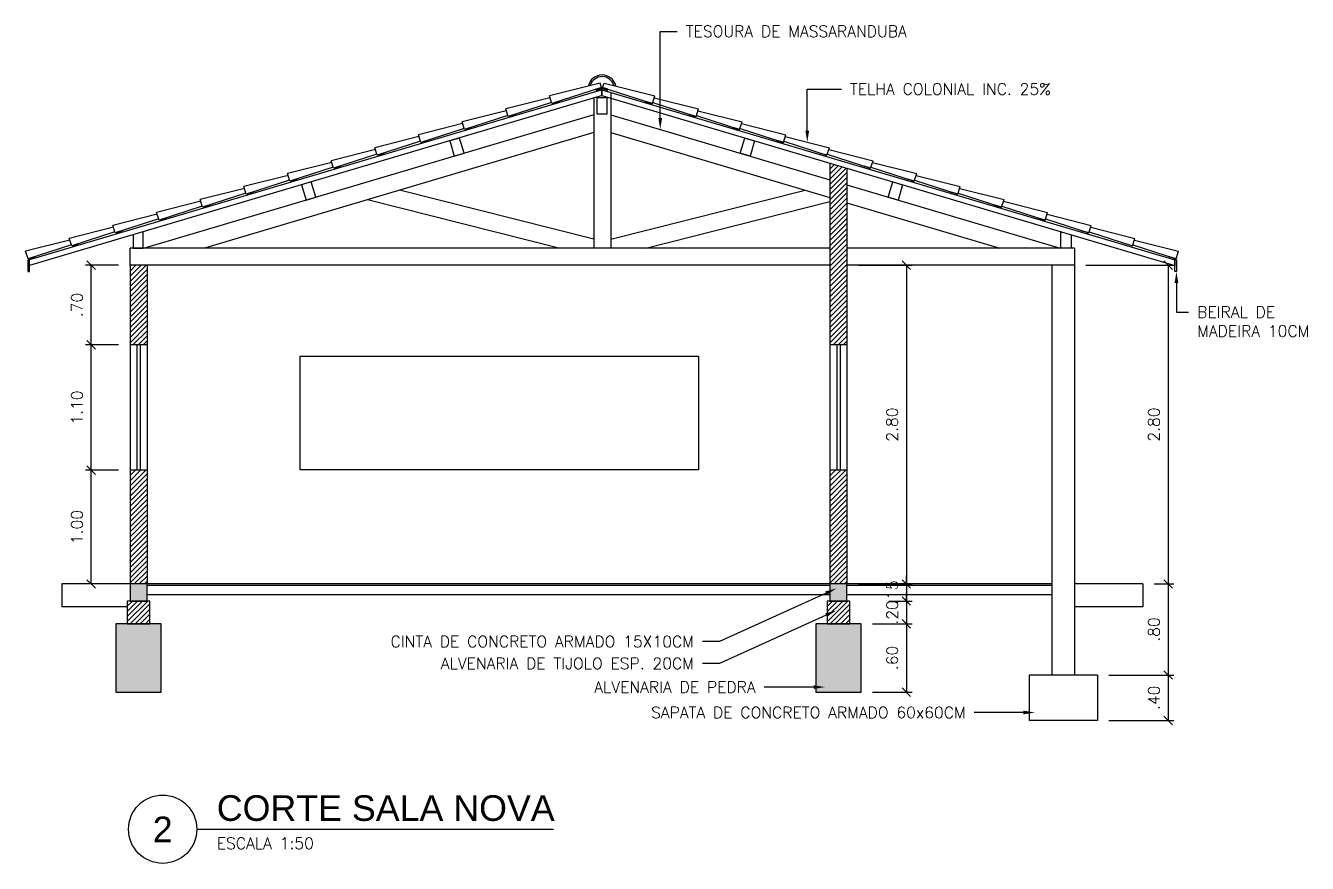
# Model space of a CAD drawing. Header units: millimetres. Extents: x -11 to 499, y 215 to 428.
# Drawn here: x 112.06 to 123.32, y 265.81 to 273.17 of the extents above; entities that cross this region are included whole.
import ezdxf
from ezdxf import colors
from ezdxf.entities.mleader import LeaderData, LeaderLine
from ezdxf.enums import TextEntityAlignment as Align
from ezdxf.math import Vec2, Vec3

# ---------------------------------------------------------------- set-up
doc = ezdxf.new("R2010")
doc.units = ezdxf.units.MM
for name, color, linetype in [('ARQ-ALVENARIA', 4, 'Continuous'), ('ARQ-COTAS', 30, 'Continuous'), ('ARQ-ESQ-01', 1, 'Continuous'), ('ARQ-ESQ-02', 2, 'Continuous'), ('ARQ-HACHURA', 253, 'Continuous'), ('ARQ-PENA-01', 1, 'Continuous'), ('ARQ-PENA-03', 3, 'Continuous'), ('ARQ-PENA-06', 6, 'Continuous'), ('ARQ-SÍMBOLOS', 2, 'Continuous'), ('ARQ-TEXTO2', 2, 'Continuous'), ('ARQ-TEXTO4', 4, 'Continuous')]:
    doc.layers.add(name, color=color, linetype=linetype)
doc.styles.add('arial', font='arial.ttf')
doc.styles.add('ROMANS', font='romans.shx')
doc.styles.add('Romans_Anot', font='romans.shx')
doc.dimstyles.new('Escala 1-50', dxfattribs={"dimscale": 0.5, "dimtxt": 0.2, "dimasz": 0.15, "dimexe": 0.1, "dimexo": 0.2, "dimgap": 0.15, "dimtad": 1, "dimzin": 4, "dimdsep": 46, "dimtxsty": 'Romans_Anot', "dimblk": 'OBLIQUE', "dimcen": 0.25, "dimclrd": 256, "dimclre": 256, "dimclrt": 2, "dimadec": 0, "dimazin": 0, "dimtfac": 1, "dimtix": 1, "dimtmove": 2, "dimatfit": 3, "dimfxl": 1, "dimlwd": -1, "dimlwe": -1, "dimarcsym": 0})

# ---------------------------------------------------------------- blocks, each defined once
blk = doc.blocks.new('_Oblique')
at = {"color": 0, "linetype": 'ByBlock', "lineweight": -2}
blk.add_line((-0.5, -0.5), (0.5, 0.5), dxfattribs=at)
blk = doc.blocks.new('*D209')
at = {"layer": 'ARQ-COTAS', "ltscale": 0.03, "transparency": 16777216}
for p, q in [((119.374, 271.064), (119.846, 271.064)), ((119.796, 271.064), (119.796, 268.264)), ((119.374, 268.264), (119.846, 268.264))]:
    blk.add_line(p, q, dxfattribs=at)
at = {"layer": 'Defpoints', "color": 0, "ltscale": 0.03, "transparency": 16777216}
for p in [(119.274, 271.064), (119.274, 268.264), (119.796, 268.264)]:
    blk.add_point(p, dxfattribs=at)
at = {"layer": 'ARQ-COTAS', "ltscale": 0.03, "transparency": 16777216, "xscale": 0.075, "yscale": 0.075, "zscale": 0.075}
for p, rotation in [((119.796, 271.064), 90), ((119.796, 268.264), 270)]:
    blk.add_blockref('_Oblique', p, dxfattribs=dict(at, rotation=rotation))
at = {"layer": 'ARQ-COTAS', "color": 2, "ltscale": 0.03, "transparency": 16777216, "insert": (119.671, 269.664), "char_height": 0.1, "attachment_point": 5, "rotation": 90, "style": 'Romans_Anot'}
blk.add_mtext('2.80', dxfattribs=at)
blk = doc.blocks.new('*D210')
at = {"layer": 'ARQ-COTAS', "ltscale": 0.03, "transparency": 16777216}
for p, q in [((119.796, 268.264), (119.796, 268.339)), ((119.374, 268.264), (119.846, 268.264)), ((119.796, 268.264), (119.796, 268.114)), ((119.642, 268.114), (119.846, 268.114)), ((119.796, 268.114), (119.796, 268.039))]:
    blk.add_line(p, q, dxfattribs=at)
at = {"layer": 'Defpoints', "color": 0, "ltscale": 0.03, "transparency": 16777216}
for p in [(119.274, 268.264), (119.542, 268.114), (119.796, 268.114)]:
    blk.add_point(p, dxfattribs=at)
at = {"layer": 'ARQ-COTAS', "ltscale": 0.03, "transparency": 16777216, "xscale": 0.075, "yscale": 0.075, "zscale": 0.075}
for p, rotation in [((119.796, 268.264), 270), ((119.796, 268.114), 90)]:
    blk.add_blockref('_Oblique', p, dxfattribs=dict(at, rotation=rotation))
at = {"layer": 'ARQ-COTAS', "color": 2, "ltscale": 0.03, "transparency": 16777216, "insert": (119.671, 268.189), "char_height": 0.1, "attachment_point": 5, "rotation": 90, "style": 'Romans_Anot'}
blk.add_mtext('.15', dxfattribs=at)
blk = doc.blocks.new('*D211')
at = {"layer": 'ARQ-COTAS', "ltscale": 0.03, "transparency": 16777216}
for p, q in [((119.796, 268.114), (119.796, 268.189)), ((119.642, 268.114), (119.846, 268.114)), ((119.796, 268.114), (119.796, 267.914)), ((119.499, 267.914), (119.846, 267.914)), ((119.796, 267.914), (119.796, 267.839))]:
    blk.add_line(p, q, dxfattribs=at)
at = {"layer": 'Defpoints', "color": 0, "ltscale": 0.03, "transparency": 16777216}
for p in [(119.542, 268.114), (119.399, 267.914), (119.796, 267.914)]:
    blk.add_point(p, dxfattribs=at)
at = {"layer": 'ARQ-COTAS', "ltscale": 0.03, "transparency": 16777216, "xscale": 0.075, "yscale": 0.075, "zscale": 0.075}
for p, rotation in [((119.796, 268.114), 270), ((119.796, 267.914), 90)]:
    blk.add_blockref('_Oblique', p, dxfattribs=dict(at, rotation=rotation))
at = {"layer": 'ARQ-COTAS', "color": 2, "ltscale": 0.03, "transparency": 16777216, "insert": (119.671, 268.014), "char_height": 0.1, "attachment_point": 5, "rotation": 90, "style": 'Romans_Anot'}
blk.add_mtext('.20', dxfattribs=at)
blk = doc.blocks.new('*D212')
at = {"layer": 'ARQ-COTAS', "ltscale": 0.03, "transparency": 16777216}
for p, q in [((119.499, 267.914), (119.846, 267.914)), ((119.796, 267.914), (119.796, 267.314)), ((119.499, 267.314), (119.846, 267.314))]:
    blk.add_line(p, q, dxfattribs=at)
at = {"layer": 'Defpoints', "color": 0, "ltscale": 0.03, "transparency": 16777216}
for p in [(119.399, 267.914), (119.399, 267.314), (119.796, 267.314)]:
    blk.add_point(p, dxfattribs=at)
at = {"layer": 'ARQ-COTAS', "ltscale": 0.03, "transparency": 16777216, "xscale": 0.075, "yscale": 0.075, "zscale": 0.075}
for p, rotation in [((119.796, 267.914), 90), ((119.796, 267.314), 270)]:
    blk.add_blockref('_Oblique', p, dxfattribs=dict(at, rotation=rotation))
at = {"layer": 'ARQ-COTAS', "color": 2, "ltscale": 0.03, "transparency": 16777216, "insert": (119.671, 267.614), "char_height": 0.1, "attachment_point": 5, "rotation": 90, "style": 'Romans_Anot'}
blk.add_mtext('.60', dxfattribs=at)
blk = doc.blocks.new('*D213')
at = {"layer": 'ARQ-COTAS', "ltscale": 0.03, "transparency": 16777216}
for p, q in [((121.374, 271.064), (122.146, 271.064)), ((122.096, 271.064), (122.096, 268.264)), ((122.016, 268.264), (122.146, 268.264))]:
    blk.add_line(p, q, dxfattribs=at)
at = {"layer": 'Defpoints', "color": 0, "ltscale": 0.03, "transparency": 16777216}
for p in [(121.274, 271.064), (121.916, 268.264), (122.096, 268.264)]:
    blk.add_point(p, dxfattribs=at)
at = {"layer": 'ARQ-COTAS', "ltscale": 0.03, "transparency": 16777216, "xscale": 0.075, "yscale": 0.075, "zscale": 0.075}
for p, rotation in [((122.096, 271.064), 90), ((122.096, 268.264), 270)]:
    blk.add_blockref('_Oblique', p, dxfattribs=dict(at, rotation=rotation))
at = {"layer": 'ARQ-COTAS', "color": 2, "ltscale": 0.03, "transparency": 16777216, "insert": (121.971, 269.664), "char_height": 0.1, "attachment_point": 5, "rotation": 90, "style": 'Romans_Anot'}
blk.add_mtext('2.80', dxfattribs=at)
blk = doc.blocks.new('*D214')
at = {"layer": 'ARQ-COTAS', "ltscale": 0.03, "transparency": 16777216}
for p, q in [((121.974, 268.264), (122.146, 268.264)), ((122.096, 268.264), (122.096, 267.464)), ((121.574, 267.464), (122.146, 267.464))]:
    blk.add_line(p, q, dxfattribs=at)
at = {"layer": 'Defpoints', "color": 0, "ltscale": 0.03, "transparency": 16777216}
for p in [(121.874, 268.264), (121.474, 267.464), (122.096, 267.464)]:
    blk.add_point(p, dxfattribs=at)
at = {"layer": 'ARQ-COTAS', "ltscale": 0.03, "transparency": 16777216, "xscale": 0.075, "yscale": 0.075, "zscale": 0.075}
for p, rotation in [((122.096, 268.264), 90), ((122.096, 267.464), 270)]:
    blk.add_blockref('_Oblique', p, dxfattribs=dict(at, rotation=rotation))
at = {"layer": 'ARQ-COTAS', "color": 2, "ltscale": 0.03, "transparency": 16777216, "insert": (121.971, 267.864), "char_height": 0.1, "attachment_point": 5, "rotation": 90, "style": 'Romans_Anot'}
blk.add_mtext('.80', dxfattribs=at)
blk = doc.blocks.new('*D215')
at = {"layer": 'ARQ-COTAS', "ltscale": 0.03, "transparency": 16777216}
for p, q in [((121.574, 267.464), (122.146, 267.464)), ((122.096, 267.464), (122.096, 267.064)), ((121.574, 267.064), (122.146, 267.064))]:
    blk.add_line(p, q, dxfattribs=at)
at = {"layer": 'Defpoints', "color": 0, "ltscale": 0.03, "transparency": 16777216}
for p in [(121.474, 267.464), (121.474, 267.064), (122.096, 267.064)]:
    blk.add_point(p, dxfattribs=at)
at = {"layer": 'ARQ-COTAS', "ltscale": 0.03, "transparency": 16777216, "xscale": 0.075, "yscale": 0.075, "zscale": 0.075}
for p, rotation in [((122.096, 267.464), 90), ((122.096, 267.064), 270)]:
    blk.add_blockref('_Oblique', p, dxfattribs=dict(at, rotation=rotation))
at = {"layer": 'ARQ-COTAS', "color": 2, "ltscale": 0.03, "transparency": 16777216, "insert": (121.971, 267.264), "char_height": 0.1, "attachment_point": 5, "rotation": 90, "style": 'Romans_Anot'}
blk.add_mtext('.40', dxfattribs=at)
blk = doc.blocks.new('*D216')
at = {"layer": 'ARQ-TEXTO2', "ltscale": 0.03, "transparency": 16777216}
for p, q in [((112.874, 269.264), (112.583, 269.264)), ((112.633, 268.264), (112.633, 269.264)), ((112.874, 268.264), (112.583, 268.264))]:
    blk.add_line(p, q, dxfattribs=at)
at = {"layer": 'Defpoints', "color": 0, "ltscale": 0.03, "transparency": 16777216}
for p in [(112.633, 269.264), (112.974, 269.264), (112.974, 268.264)]:
    blk.add_point(p, dxfattribs=at)
at = {"layer": 'ARQ-TEXTO2', "ltscale": 0.03, "transparency": 16777216, "xscale": 0.075, "yscale": 0.075, "zscale": 0.075}
for p, rotation in [((112.633, 269.264), 90), ((112.633, 268.264), 270)]:
    blk.add_blockref('_Oblique', p, dxfattribs=dict(at, rotation=rotation))
at = {"layer": 'ARQ-TEXTO2', "color": 2, "ltscale": 0.03, "transparency": 16777216, "insert": (112.508, 268.764), "char_height": 0.1, "attachment_point": 5, "rotation": 90, "style": 'Romans_Anot'}
blk.add_mtext('1.00', dxfattribs=at)
blk = doc.blocks.new('*D207')
at = {"layer": 'ARQ-TEXTO2', "ltscale": 0.03, "transparency": 16777216}
for p, q in [((112.874, 270.364), (112.583, 270.364)), ((112.633, 269.264), (112.633, 270.364)), ((112.874, 269.264), (112.583, 269.264))]:
    blk.add_line(p, q, dxfattribs=at)
at = {"layer": 'Defpoints', "color": 0, "ltscale": 0.03, "transparency": 16777216}
for p in [(112.633, 270.364), (112.974, 270.364), (112.974, 269.264)]:
    blk.add_point(p, dxfattribs=at)
at = {"layer": 'ARQ-TEXTO2', "ltscale": 0.03, "transparency": 16777216, "xscale": 0.075, "yscale": 0.075, "zscale": 0.075}
for p, rotation in [((112.633, 270.364), 90), ((112.633, 269.264), 270)]:
    blk.add_blockref('_Oblique', p, dxfattribs=dict(at, rotation=rotation))
at = {"layer": 'ARQ-TEXTO2', "color": 2, "ltscale": 0.03, "transparency": 16777216, "insert": (112.508, 269.814), "char_height": 0.1, "attachment_point": 5, "rotation": 90, "style": 'Romans_Anot'}
blk.add_mtext('1.10', dxfattribs=at)
blk = doc.blocks.new('*D208')
at = {"layer": 'ARQ-TEXTO2', "ltscale": 0.03, "transparency": 16777216}
for p, q in [((112.874, 271.064), (112.583, 271.064)), ((112.633, 270.364), (112.633, 271.064)), ((112.874, 270.364), (112.583, 270.364))]:
    blk.add_line(p, q, dxfattribs=at)
at = {"layer": 'Defpoints', "color": 0, "ltscale": 0.03, "transparency": 16777216}
for p in [(112.633, 271.064), (112.974, 271.064), (112.974, 270.364)]:
    blk.add_point(p, dxfattribs=at)
at = {"layer": 'ARQ-TEXTO2', "ltscale": 0.03, "transparency": 16777216, "xscale": 0.075, "yscale": 0.075, "zscale": 0.075}
for p, rotation in [((112.633, 271.064), 90), ((112.633, 270.364), 270)]:
    blk.add_blockref('_Oblique', p, dxfattribs=dict(at, rotation=rotation))
at = {"layer": 'ARQ-TEXTO2', "color": 2, "ltscale": 0.03, "transparency": 16777216, "insert": (112.508, 270.714), "char_height": 0.1, "attachment_point": 5, "rotation": 90, "style": 'Romans_Anot'}
blk.add_mtext('.70', dxfattribs=at)
blk = doc.blocks.new('*U98')
at = {"layer": 'ARQ-SÍMBOLOS'}
blk.add_line((0.6, 0), (6.869, 0), dxfattribs=at)
blk.add_circle((0, 0), 0.6, dxfattribs=at)
at = {"layer": 'ARQ-TEXTO2', "style": 'ROMANS'}
blk.add_attdef('ESCALA1', text='', height=0.2, dxfattribs=at).set_placement((0.951, -0.149), align=Align.TOP_LEFT)
at = {"layer": 'ARQ-TEXTO4', "style": 'arial'}
blk.add_attdef('TITULODODESENHO', (0.951, 0.146), '', height=0.45, dxfattribs=at)
blk.add_attdef('0', text='', height=0.45, dxfattribs=at).set_placement((0, 0), align=Align.MIDDLE)

msp = doc.modelspace()

# ---------------------------------------------------------------- hatches: boundary and pattern name
at = {"layer": 'ARQ-HACHURA', "ltscale": 0.03, "transparency": 33554687}
h = msp.add_hatch(dxfattribs=at)
h.set_pattern_fill('ANSI31', color=256, scale=0.01)
h.set_pattern_definition([(45, (-24.411368, 0), (-0.0224506403, 0.0224506403), [])])
h.paths.add_polyline_path([(113.124, 271.064), (112.974, 271.064), (112.974, 270.364), (113.124, 270.364)])
h.paths.add_polyline_path([(113.124, 269.264), (112.974, 269.264), (112.974, 268.264), (113.124, 268.264)])
h.paths.add_polyline_path([(119.274, 269.264), (119.124, 269.264), (119.124, 268.264), (119.274, 268.264)])
h.paths.add_polyline_path([(113.149, 268.114), (112.949, 268.114), (112.949, 267.914), (113.149, 267.914)])
h.paths.add_polyline_path([(119.299, 268.114), (119.099, 268.114), (119.099, 267.914), (119.299, 267.914)])
h.paths.add_polyline_path([(119.274, 271.914), (119.124, 271.959), (119.124, 270.364), (119.274, 270.364)])
h = msp.add_hatch(dxfattribs=at)
h.set_pattern_fill('AR-CONC', color=256, scale=0.001)
h.set_pattern_definition([(50, (-24.41137, 0), (0.18218467, -0.015939086), [0.01905, -0.20955]), (355, (-24.41137, 0), (-0.03524342, 0.19105685), [0.01524, -0.16764058]), (100.451445, (-24.39619, -0.00133), (0.14694125, 0.17511775), [0.01619001, -0.17809024]), (46.1842, (-24.41137, 0.0508), (0.27107904, -0.04204233), [0.028575, -0.314325]), (96.63556, (-24.38878, 0.0473), (0.23740413, 0.24742612), [0.02428502, -0.2671356]), (351.18415, (-24.41137, 0.0508), (0.23740413, 0.24742612), [0.02285997, -0.25145973]), (21, (-24.38597, 0.0381), (0.15161439, -0.1022652), [0.01905, -0.20955]), (326, (-24.38597, 0.0381), (0.06180203, 0.18418797), [0.01524, -0.16764]), (71.451445, (-24.37333, 0.02958), (0.21341642, 0.08192277), [0.01619001, -0.17808994]), (37.5, (-24.41137, 0), (0.003088603, 0.084555039), [0, -0.165608, 0, -0.17018, 0, -0.168275]), (7.5, (-24.41137, 0), (0.066819663, 0.100180575), [0, -0.097028, 0, -0.161798, 0, -0.064135]), (327.5, (-24.46801, 0), (0.135590595, -0.005728744), [0, -0.0635, 0, -0.19812, 0, -0.26289]), (317.5, (-24.49341, 0), (0.14812918, 0.02542649), [0, -0.08255, 0, -0.131572, 0, -0.18669])])
h.paths.add_polyline_path([(113.124, 268.264), (112.974, 268.264), (112.974, 268.114), (113.124, 268.114)])
h.paths.add_polyline_path([(119.274, 268.264), (119.124, 268.264), (119.124, 268.114), (119.274, 268.114)])
h = msp.add_hatch(dxfattribs=at)
h.set_pattern_fill('GRAVEL', color=256, scale=0.01)
h.set_pattern_definition([(228.0127875, (-24.228488, 0.254), (-2.0320000002, -2.2859999999), [0.03417214, -3.38304836]), (184.969741, (-24.251348, 0.2286), (3.0479999988, 0.25400001447), [0.05864047, -5.80540489]), (132.510447, (-24.309768, 0.22352), (2.5400000011, -2.793999999), [0.04134815, -4.09347228]), (267.273689, (-24.408828, 0.16002), (0.25400000053, 5.07999999997), [0.05340045, -5.28664374]), (292.833654, (-24.411368, 0.10668), (-1.2700000001, 3.04799999996), [0.05236337, -5.18398077]), (357.273689, (-24.391048, 0.05842), (-5.07999999997, 0.25400000053), [0.05340045, -5.28664374]), (37.6942405, (-24.337708, 0.05588), (-3.30199999985, -2.5400000002), [0.07061937, -6.99131153]), (72.2553284, (-24.281828, 0.09906), (1.77800000048, 5.58799999985), [0.06667195, -6.60052566]), (121.4295656, (-24.261508, 0.16256), (-2.0320000003, 3.3019999998), [0.0535813, -5.30455457]), (175.236358, (-24.289448, 0.20828), (2.794, -0.2540000004), [0.06117133, -2.9973937]), (222.3974378, (-24.350408, 0.21336), (-3.0479999999, -2.7940000001), [0.0791078, -7.83167725]), (138.814075, (-24.157368, 0.15748), (-1.7779999999, 1.5240000001), [0.02700045, -2.67305658]), (171.4692344, (-24.177688, 0.17526), (3.3020000001, -0.5079999994), [0.0513682, -5.0854639]), (225, (-24.22849, 0.18288), (-4e-17, -0.254), [0.03592093, -0.32328931]), (203.19859, (-24.246268, 0.21336), (1.27, 0.508), [0.01934413, -1.91506224]), (291.80141, (-24.26405, 0.20574), (-0.254, 0.762), [0.02735656, -1.3404753]), (30.963757, (-24.25389, 0.18034), (0.762, 0.508), [0.04443197, -1.43662982]), (161.56505, (-24.21579, 0.2032), (0.508, -0.254), [0.03212871, -0.77108981]), (16.3895403, (-24.411368, 0.20574), (2.54, 0.762), [0.0450088, -4.45588267]), (70.346176, (-24.368188, 0.21844), (-1.0160000001, -2.794), [0.0377599, -3.73822157]), (293.19859, (-24.215788, 0.254), (-0.508, 1.27), [0.038688, -1.89571836]), (343.6104597, (-24.200548, 0.21844), (-2.54000000005, 0.7619999998), [0.0450088, -4.45588267]), (339.443955, (-24.411368, 0.04826), (-1.27, 0.508), [0.04340352, -2.12677343]), (294.7751406, (-24.370728, 0.03302), (-1.2700000015, 2.7939999993), [0.03636721, -3.60035934]), (66.80141, (-24.213248, 0), (0.508, 1.27), [0.038688, -1.89571836]), (17.3540246, (-24.198008, 0.03556), (-3.3019999999, -1.0160000002), [0.04257827, -4.2152376]), (69.443955, (-24.337708, 0), (-0.508, -1.27), [0.02170176, -2.1484752]), (101.309932, (-24.22849, 0), (-0.254, 1.016), [0.01295146, -1.2821995]), (165.963757, (-24.23103, 0.0127), (0.762, -0.254), [0.05236337, -0.99490546]), (186.009006, (-24.281828, 0.0254), (2.54, 0.25400000013), [0.0485267, -4.80413649]), (303.690068, (-24.25389, 0.15748), (-0.254, 0.508), [0.03663239, -0.87917764]), (353.1572266, (-24.233568, 0.127), (4.31800000003, -0.50799999977), [0.06395568, -6.3316009]), (60.945396, (-24.170068, 0.11938), (-1.016, -1.778), [0.02615082, -2.58893923]), (90, (-24.15737, 0.14224), (-0.254, 0.254), [0.01524, -0.23876]), (120.256437, (-24.286908, 0.03302), (1.0159999999, -1.7780000001), [0.0352867, -3.49339408]), (48.0127875, (-24.304688, 0.0635), (2.0320000002, 2.2859999999), [0.06834429, -3.34887622]), (0, (-24.25897, 0.1143), (0.254, 0.254), [0.06604, -0.18796]), (325.3048465, (-24.192928, 0.1143), (2.540000001, -1.7779999986), [0.04016096, -3.97593167]), (254.054604, (-24.159908, 0.09144), (-0.254, -1.016), [0.0369829, -1.812165]), (207.6459754, (-24.170068, 0.05588), (-4.82600000018, -2.53999999966), [0.0602145, -5.96124644]), (175.4260787, (-24.223408, 0.02794), (-3.302, 0.254), [0.06370295, -6.30658465])])
h.paths.add_polyline_path([(113.249, 267.914), (112.849, 267.914), (112.849, 267.314), (113.249, 267.314)])
h.paths.add_polyline_path([(119.399, 267.914), (118.999, 267.914), (118.999, 267.314), (119.399, 267.314)])

# ---------------------------------------------------------------- linework, layer by layer
at = {"layer": 'ARQ-ALVENARIA', "ltscale": 0.03}
for p, q in [((119.124, 271.959), (119.124, 270.364)), ((119.274, 271.914), (119.274, 270.364)), ((112.974, 271.064), (112.974, 270.364)), ((113.124, 271.064), (113.124, 270.364)), ((113.124, 270.364), (112.974, 270.364)), ((119.274, 270.364), (119.124, 270.364)), ((113.124, 269.264), (112.974, 269.264)), ((112.974, 269.264), (112.974, 268.264)), ((113.124, 269.264), (113.124, 268.264)), ((119.274, 269.264), (119.124, 269.264)), ((119.124, 269.264), (119.124, 268.264)), ((119.274, 269.264), (119.274, 268.264)), ((112.974, 268.264), (112.374, 268.264)), ((112.374, 268.264), (112.374, 268.064)), ((121.874, 268.264), (121.274, 268.264)), ((121.874, 268.264), (121.874, 268.064)), ((112.949, 268.064), (112.374, 268.064)), ((121.874, 268.064), (121.274, 268.064))]:
    msp.add_line(p, q, dxfattribs=at)
for points in [[(113.149, 268.114), (112.949, 268.114), (112.949, 267.914), (113.149, 267.914)], [(119.299, 268.114), (119.099, 268.114), (119.099, 267.914), (119.299, 267.914)], [(113.249, 267.914), (112.849, 267.914), (112.849, 267.314), (113.249, 267.314)], [(119.399, 267.914), (118.999, 267.914), (118.999, 267.314), (119.399, 267.314)]]:
    msp.add_lwpolyline(points, close=True, dxfattribs=at)
at = {"layer": 'ARQ-ESQ-01', "ltscale": 0.03}
for p, q in [((112.974, 270.364), (112.974, 269.264)), ((113.124, 270.364), (113.124, 269.264)), ((119.124, 270.364), (119.124, 269.264)), ((119.274, 270.364), (119.274, 269.264))]:
    msp.add_line(p, q, dxfattribs=at)
at = {"layer": 'ARQ-ESQ-02', "ltscale": 0.03}
for p, q in [((117.124, 272.605), (112.091, 271.112)), ((117.124, 272.553), (112.091, 271.06)), ((117.12, 272.605), (122.154, 271.112)), ((117.12, 272.553), (117.12, 272.605)), ((117.12, 272.553), (122.154, 271.06)), ((117.124, 272.553), (117.124, 272.605)), ((117.199, 272.573), (117.199, 271.214)), ((117.049, 272.531), (117.049, 271.214)), ((117.049, 272.385), (113.102, 271.214)), ((117.199, 272.385), (119.124, 271.814)), ((117.049, 272.228), (113.63, 271.214)), ((117.199, 272.228), (119.124, 271.658)), ((119.274, 271.77), (121.146, 271.214)), ((117.049, 271.292), (115.342, 271.722)), ((117.199, 271.292), (118.906, 271.722)), ((116.742, 271.214), (115.06, 271.639)), ((117.506, 271.214), (119.124, 271.623)), ((119.274, 271.613), (120.618, 271.214)), ((119.124, 271.214), (112.974, 271.214)), ((121.274, 271.214), (119.274, 271.214)), ((112.076, 271.112), (112.076, 271.008)), ((112.091, 271.112), (112.076, 271.112)), ((112.091, 271.008), (112.091, 271.112)), ((122.154, 271.008), (122.154, 271.112)), ((122.154, 271.112), (122.169, 271.112)), ((122.169, 271.112), (122.169, 271.008)), ((122.169, 271.056), (122.169, 271.108)), ((112.076, 271.008), (112.091, 271.008)), ((119.124, 271.064), (112.974, 271.064)), ((121.274, 271.064), (119.274, 271.064)), ((122.169, 271.008), (122.154, 271.008)), ((113.034, 270.364), (113.034, 269.264)), ((113.064, 270.364), (113.064, 269.264)), ((119.184, 270.364), (119.184, 269.264)), ((119.214, 270.364), (119.214, 269.264))]:
    msp.add_line(p, q, dxfattribs=at)
for points in [[(117.121, 272.615), (117.073, 272.601), (117.07, 272.61), (117.118, 272.625)], [(117.124, 272.605), (117.076, 272.591), (117.073, 272.601), (117.121, 272.615)], [(117.12, 272.605), (117.168, 272.591), (117.171, 272.601), (117.123, 272.615)], [(117.123, 272.615), (117.171, 272.601), (117.174, 272.61), (117.126, 272.625)], [(116.741, 272.492), (116.693, 272.477), (116.69, 272.487), (116.738, 272.501)], [(117.077, 272.394), (117.167, 272.394), (117.167, 272.534), (117.077, 272.534)], [(117.504, 272.492), (117.552, 272.477), (117.555, 272.487), (117.507, 272.501)], [(116.357, 272.378), (116.309, 272.364), (116.306, 272.373), (116.354, 272.387)], [(117.887, 272.378), (117.935, 272.364), (117.938, 272.373), (117.89, 272.387)], [(115.974, 272.264), (115.926, 272.25), (115.923, 272.26), (115.971, 272.274)], [(118.271, 272.264), (118.319, 272.25), (118.322, 272.26), (118.274, 272.274)], [(115.59, 272.15), (115.542, 272.136), (115.539, 272.146), (115.587, 272.16)], [(115.823, 272.021), (115.909, 272.047), (115.869, 272.181), (115.783, 272.155)], [(118.422, 272.021), (118.335, 272.047), (118.375, 272.181), (118.462, 272.155)], [(118.654, 272.15), (118.702, 272.136), (118.705, 272.146), (118.657, 272.16)], [(115.207, 272.037), (115.159, 272.022), (115.156, 272.032), (115.204, 272.046)], [(119.038, 272.037), (119.086, 272.022), (119.089, 272.032), (119.041, 272.046)], [(114.823, 271.923), (114.775, 271.909), (114.772, 271.918), (114.82, 271.933)], [(119.421, 271.923), (119.469, 271.909), (119.472, 271.918), (119.424, 271.933)], [(114.44, 271.809), (114.392, 271.795), (114.389, 271.805), (114.437, 271.819)], [(114.521, 271.635), (114.607, 271.661), (114.567, 271.795), (114.481, 271.769)], [(119.724, 271.635), (119.637, 271.661), (119.677, 271.795), (119.763, 271.769)], [(119.805, 271.809), (119.853, 271.795), (119.856, 271.805), (119.808, 271.819)], [(114.056, 271.695), (114.008, 271.681), (114.005, 271.691), (114.053, 271.705)], [(120.188, 271.695), (120.236, 271.681), (120.239, 271.691), (120.191, 271.705)], [(113.673, 271.582), (113.625, 271.567), (113.622, 271.577), (113.67, 271.591)], [(120.572, 271.582), (120.62, 271.567), (120.623, 271.577), (120.575, 271.591)], [(113.289, 271.468), (113.241, 271.454), (113.238, 271.463), (113.286, 271.478)], [(120.955, 271.468), (121.003, 271.454), (121.006, 271.463), (120.958, 271.478)], [(112.906, 271.354), (112.858, 271.34), (112.855, 271.35), (112.903, 271.364)], [(121.339, 271.354), (121.387, 271.34), (121.39, 271.35), (121.342, 271.364)], [(112.522, 271.24), (112.474, 271.226), (112.471, 271.236), (112.519, 271.25)], [(112.139, 271.127), (112.091, 271.113), (112.088, 271.122), (112.136, 271.136)], [(122.106, 271.127), (122.154, 271.113), (122.157, 271.122), (122.109, 271.136)]]:
    msp.add_lwpolyline(points, close=True, dxfattribs=at)
for points in [[(113.001, 271.33), (113.001, 271.214), (113.091, 271.214), (113.091, 271.354), (113.082, 271.354)], [(121.244, 271.33), (121.244, 271.214), (121.154, 271.214), (121.154, 271.354), (121.162, 271.354)]]:
    msp.add_lwpolyline(points, dxfattribs=at)
at = {"layer": 'ARQ-PENA-01', "ltscale": 0.03}
for p, q in [((117.106, 272.664), (116.659, 272.551)), ((117.118, 272.626), (116.68, 272.484)), ((117.118, 272.626), (117.106, 272.664)), ((117.127, 272.626), (117.139, 272.664)), ((117.127, 272.626), (117.564, 272.484)), ((117.139, 272.664), (117.586, 272.551)), ((116.664, 272.535), (116.275, 272.437)), ((116.677, 272.493), (116.297, 272.37)), ((116.68, 272.484), (116.659, 272.551)), ((117.564, 272.484), (117.586, 272.551)), ((117.567, 272.493), (117.948, 272.37)), ((117.581, 272.535), (117.969, 272.437)), ((116.28, 272.421), (115.892, 272.323)), ((116.294, 272.38), (115.913, 272.256)), ((116.297, 272.37), (116.275, 272.437)), ((117.948, 272.37), (117.969, 272.437)), ((117.951, 272.38), (118.331, 272.256)), ((117.964, 272.421), (118.353, 272.323)), ((115.897, 272.308), (115.508, 272.209)), ((115.91, 272.266), (115.53, 272.143)), ((115.913, 272.256), (115.892, 272.323)), ((118.331, 272.256), (118.353, 272.323)), ((118.334, 272.266), (118.715, 272.143)), ((118.348, 272.308), (118.736, 272.209)), ((115.513, 272.194), (115.125, 272.096)), ((115.527, 272.152), (115.146, 272.029)), ((115.53, 272.143), (115.508, 272.209)), ((118.715, 272.143), (118.736, 272.209)), ((118.718, 272.152), (119.098, 272.029)), ((118.731, 272.194), (119.12, 272.096)), ((115.13, 272.08), (114.741, 271.982)), ((115.143, 272.038), (114.763, 271.915)), ((115.146, 272.029), (115.125, 272.096)), ((119.098, 272.029), (119.12, 272.096)), ((119.101, 272.038), (119.482, 271.915)), ((119.115, 272.08), (119.503, 271.982)), ((114.746, 271.966), (114.358, 271.868)), ((114.76, 271.925), (114.379, 271.801)), ((114.763, 271.915), (114.741, 271.982)), ((119.482, 271.915), (119.503, 271.982)), ((119.485, 271.925), (119.865, 271.801)), ((119.498, 271.966), (119.887, 271.868)), ((114.363, 271.853), (113.974, 271.754)), ((114.376, 271.811), (113.996, 271.688)), ((114.379, 271.801), (114.358, 271.868)), ((119.865, 271.801), (119.887, 271.868)), ((119.868, 271.811), (120.249, 271.688)), ((119.882, 271.853), (120.27, 271.754)), ((113.979, 271.739), (113.591, 271.641)), ((113.993, 271.697), (113.612, 271.574)), ((113.996, 271.688), (113.974, 271.754)), ((120.249, 271.688), (120.27, 271.754)), ((120.252, 271.697), (120.632, 271.574)), ((120.265, 271.739), (120.654, 271.641)), ((113.596, 271.625), (113.207, 271.527)), ((113.609, 271.583), (113.229, 271.46)), ((113.612, 271.574), (113.591, 271.641)), ((120.632, 271.574), (120.654, 271.641)), ((120.635, 271.583), (121.016, 271.46)), ((120.649, 271.625), (121.037, 271.527)), ((113.212, 271.512), (112.824, 271.413)), ((113.226, 271.47), (112.845, 271.347)), ((113.229, 271.46), (113.207, 271.527)), ((121.016, 271.46), (121.037, 271.527)), ((121.019, 271.47), (121.399, 271.347)), ((121.032, 271.512), (121.421, 271.413)), ((112.829, 271.398), (112.44, 271.299)), ((112.842, 271.356), (112.462, 271.233)), ((112.845, 271.347), (112.824, 271.413)), ((121.399, 271.347), (121.421, 271.413)), ((121.402, 271.356), (121.783, 271.233)), ((121.416, 271.398), (121.804, 271.299)), ((112.445, 271.284), (112.057, 271.186)), ((112.459, 271.242), (112.078, 271.119)), ((112.462, 271.233), (112.44, 271.299)), ((121.783, 271.233), (121.804, 271.299)), ((121.786, 271.242), (122.166, 271.119)), ((121.799, 271.284), (122.188, 271.186)), ((112.078, 271.119), (112.057, 271.186)), ((122.166, 271.119), (122.188, 271.186)), ((119.124, 268.264), (113.124, 268.264)), ((121.074, 268.264), (119.274, 268.264))]:
    msp.add_line(p, q, dxfattribs=at)
for radius, start, end in [(0.123, 12.2451, 167.7549), (0.108, 16.2984, 163.7016)]:
    msp.add_arc((117.122, 272.612), radius, start, end, dxfattribs=at)
at = {"layer": 'ARQ-PENA-03', "ltscale": 0.03}
for p, q in [((112.974, 271.064), (112.974, 271.214)), ((121.274, 271.214), (121.274, 267.464)), ((121.074, 271.064), (121.074, 267.464)), ((119.124, 268.249), (113.124, 268.249)), ((119.124, 268.169), (113.124, 268.169)), ((121.074, 268.249), (119.274, 268.249)), ((121.074, 268.169), (119.274, 268.169)), ((121.474, 267.464), (120.874, 267.464)), ((120.874, 267.464), (120.874, 267.064)), ((121.474, 267.464), (121.474, 267.064)), ((121.474, 267.064), (120.874, 267.064))]:
    msp.add_line(p, q, dxfattribs=at)
at = {"layer": 'ARQ-PENA-06', "ltscale": 0.03}
for points in [[(113.124, 268.264), (112.974, 268.264), (112.974, 268.114), (113.124, 268.114)], [(119.274, 268.264), (119.124, 268.264), (119.124, 268.114), (119.274, 268.114)]]:
    msp.add_lwpolyline(points, close=True, dxfattribs=at)
at = {"layer": 'ARQ-TEXTO2', "ltscale": 0.03}
msp.add_lwpolyline([(114.47, 270.266), (117.97, 270.266), (117.97, 269.266), (114.47, 269.266)], close=True, dxfattribs=at)

# ---------------------------------------------------------------- block references
at = {"layer": 'ARQ-SÍMBOLOS', "xscale": 0.5, "yscale": 0.5, "zscale": 0.5}
msp.add_blockref('*U98', (113.261, 266.11), dxfattribs=at).add_auto_attribs({'ESCALA1': 'ESCALA 1:50', '0': '2', 'TITULODODESENHO': 'CORTE SALA NOVA'})

# ---------------------------------------------------------------- dimensions: what is measured, and where the dimension line sits
at = {"layer": 'ARQ-COTAS', "ltscale": 0.03}
for base, p1, p2, picture, middle in [((119.796, 268.264), (119.274, 271.064), (119.274, 268.264), '*D209', (119.671, 269.664)), ((122.096, 268.264), (121.274, 271.064), (121.916, 268.264), '*D213', (121.971, 269.664)), ((119.796, 268.114), (119.274, 268.264), (119.542, 268.114), '*D210', (119.671, 268.189)), ((122.096, 267.464), (121.874, 268.264), (121.474, 267.464), '*D214', (121.971, 267.864)), ((119.796, 267.914), (119.542, 268.114), (119.399, 267.914), '*D211', (119.671, 268.014)), ((119.796, 267.314), (119.399, 267.914), (119.399, 267.314), '*D212', (119.671, 267.614)), ((122.096, 267.064), (121.474, 267.464), (121.474, 267.064), '*D215', (121.971, 267.264))]:
    dim = msp.add_linear_dim(base=base, p1=p1, p2=p2, angle=90, dimstyle='Escala 1-50', dxfattribs=at)
    dim.commit()
    dim.dimension.update_dxf_attribs({"geometry": picture, "text_midpoint": middle})
at = {"layer": 'ARQ-TEXTO2', "ltscale": 0.03}
for base, p1, p2, picture, middle in [((112.633, 271.064), (112.974, 270.364), (112.974, 271.064), '*D208', (112.508, 270.714)), ((112.633, 270.364), (112.974, 269.264), (112.974, 270.364), '*D207', (112.508, 269.814)), ((112.633, 269.264), (112.974, 268.264), (112.974, 269.264), '*D216', (112.508, 268.764))]:
    dim = msp.add_linear_dim(base=base, p1=p1, p2=p2, angle=90, dimstyle='Escala 1-50', dxfattribs=at)
    dim.commit()
    dim.dimension.update_dxf_attribs({"geometry": picture, "text_midpoint": middle})

# ---------------------------------------------------------------- leaders
ml = msp.add_multileader_mtext('Standard', dxfattribs=at)
ml.set_content('TESOURA DE MASSARANDUBA', color=2, style='Romans_Anot')
ml.set_leader_properties(color=256, linetype='ByLayer', lineweight=-1)
ml.build(insert=Vec2(0, 0))
ml.multileader.update_dxf_attribs({"text_top_attachment_type": 10, "text_bottom_attachment_type": 10, "dogleg_length": 0.3, "arrow_head_size": 0.1, "scale": 0.5})
ctx = ml.context
ctx.base_point, ctx.scale, ctx.char_height, ctx.arrow_head_size, ctx.landing_gap_size, ctx.plane_origin = Vec3(117.783, 273.118), 0.5, 0.1, 0.1, 0.075, Vec3(117.633, 272.256)
notes = []
notes.append((ctx, [(0, (1, 1, 0), (117.633, 273.118), (1, 0), 0.15, [(0, [(117.633, 272.256)], 0, [])])]))
ctx.mtext.insert, ctx.mtext.flow_direction = Vec3(117.858, 273.168), 5
ml = msp.add_multileader_mtext('Standard', dxfattribs=at)
ml.set_content('TELHA COLONIAL INC. 25%', color=2, style='Romans_Anot')
ml.set_leader_properties(color=256, linetype='ByLayer', lineweight=-1)
ml.build(insert=Vec2(0, 0))
ml.multileader.update_dxf_attribs({"text_top_attachment_type": 10, "text_bottom_attachment_type": 10, "dogleg_length": 0.3, "arrow_head_size": 0.1, "scale": 0.5})
ctx = ml.context
ctx.base_point, ctx.scale, ctx.char_height, ctx.arrow_head_size, ctx.landing_gap_size, ctx.plane_origin = Vec3(119.225, 272.611), 0.5, 0.1, 0.1, 0.075, Vec3(118.925, 272.145)
notes.append((ctx, [(0, (1, 1, 0), (118.925, 272.611), (1, 0), 0.3, [(0, [(118.925, 272.145)], 0, [])])]))
ctx.mtext.insert, ctx.mtext.flow_direction = Vec3(119.3, 272.661), 5
ml = msp.add_multileader_mtext('Standard', dxfattribs=at)
ml.set_content('BEIRAL DE\\PMADEIRA 10CM', color=2, style='Romans_Anot')
ml.set_leader_properties(color=256, linetype='ByLayer', lineweight=-1)
ml.build(insert=Vec2(0, 0))
ml.multileader.update_dxf_attribs({"text_top_attachment_type": 10, "text_bottom_attachment_type": 10, "dogleg_length": 0.3, "arrow_head_size": 0.1, "scale": 0.5})
ctx = ml.context
ctx.base_point, ctx.scale, ctx.char_height, ctx.arrow_head_size, ctx.landing_gap_size, ctx.plane_origin = Vec3(122.276, 270.652), 0.5, 0.1, 0.1, 0.075, Vec3(122.169, 271.008)
notes.append((ctx, [(0, (1, 1, 0), (122.169, 270.652), (1, 0), 0.107, [(0, [(122.169, 271.008)], 0, [])])]))
ctx.mtext.insert, ctx.mtext.flow_direction = Vec3(122.351, 270.702), 5
ml = msp.add_multileader_mtext('Standard', dxfattribs=at)
ml.set_content('CINTA DE CONCRETO ARMADO 15X10CM', color=2, style='Romans_Anot')
ml.set_leader_properties(color=256, linetype='ByLayer', lineweight=-1)
ml.build(insert=Vec2(0, 0))
ml.multileader.update_dxf_attribs({"text_top_attachment_type": 10, "text_bottom_attachment_type": 10, "dogleg_length": 0.3, "arrow_head_size": 0.1, "scale": 0.5})
ctx = ml.context
ctx.base_point, ctx.scale, ctx.char_height, ctx.arrow_head_size, ctx.landing_gap_size, ctx.plane_origin = Vec3(114.831, 267.758), 0.5, 0.1, 0.1, 0.075, Vec3(119.181, 268.225)
ctx.text_align_type = 2
notes.append((ctx, [(0, (1, 1, 0), (118.154, 267.758), (-1, 0), 0.15, [(0, [(119.181, 268.225)], 0, [])])]))
ctx.mtext.insert, ctx.mtext.alignment, ctx.mtext.flow_direction = Vec3(117.929, 267.808), 3, 5
ml = msp.add_multileader_mtext('Standard', dxfattribs=at)
ml.set_content('ALVENARIA DE TIJOLO ESP. 20CM', color=2, style='Romans_Anot')
ml.set_leader_properties(color=256, linetype='ByLayer', lineweight=-1)
ml.build(insert=Vec2(0, 0))
ml.multileader.update_dxf_attribs({"text_top_attachment_type": 10, "text_bottom_attachment_type": 10, "dogleg_length": 0.3, "arrow_head_size": 0.1, "scale": 0.5})
ctx = ml.context
ctx.base_point, ctx.scale, ctx.char_height, ctx.arrow_head_size, ctx.landing_gap_size, ctx.plane_origin = Vec3(115.312, 267.566), 0.5, 0.1, 0.1, 0.075, Vec3(119.181, 268.032)
ctx.text_align_type = 2
notes.append((ctx, [(0, (1, 1, 0), (118.154, 267.566), (-1, 0), 0.15, [(0, [(119.181, 268.032)], 0, [])])]))
ctx.mtext.insert, ctx.mtext.alignment, ctx.mtext.flow_direction = Vec3(117.929, 267.616), 3, 5
ml = msp.add_multileader_mtext('Standard', dxfattribs=at)
ml.set_content('ALVENARIA DE PEDRA', color=2, style='Romans_Anot')
ml.set_leader_properties(color=256, linetype='ByLayer', lineweight=-1)
ml.build(insert=Vec2(0, 0))
ml.multileader.update_dxf_attribs({"text_top_attachment_type": 10, "text_bottom_attachment_type": 10, "dogleg_length": 0.3, "arrow_head_size": 0.1, "scale": 0.5})
ctx = ml.context
ctx.base_point, ctx.scale, ctx.char_height, ctx.arrow_head_size, ctx.landing_gap_size, ctx.plane_origin = Vec3(116.783, 267.358), 0.5, 0.1, 0.1, 0.075, Vec3(119.08, 267.358)
ctx.text_align_type = 2
notes.append((ctx, [(0, (1, 1, 0), (118.697, 267.358), (-1, 0), 0.15, [(0, [(119.08, 267.358)], 0, [])])]))
ctx.mtext.insert, ctx.mtext.alignment, ctx.mtext.flow_direction = Vec3(118.472, 267.408), 3, 5
ml = msp.add_multileader_mtext('Standard', dxfattribs=at)
ml.set_content('SAPATA DE CONCRETO ARMADO 60x60CM', color=2, style='Romans_Anot')
ml.set_leader_properties(color=256, linetype='ByLayer', lineweight=-1)
ml.build(insert=Vec2(0, 0))
ml.multileader.update_dxf_attribs({"text_top_attachment_type": 10, "text_bottom_attachment_type": 10, "dogleg_length": 0.3, "arrow_head_size": 0.1, "scale": 0.5})
ctx = ml.context
ctx.base_point, ctx.scale, ctx.char_height, ctx.arrow_head_size, ctx.landing_gap_size, ctx.plane_origin = Vec3(117.109, 267.135), 0.5, 0.1, 0.1, 0.075, Vec3(120.925, 267.135)
ctx.text_align_type = 2
notes.append((ctx, [(0, (1, 1, 0), (120.542, 267.135), (-1, 0), 0.15, [(0, [(120.925, 267.135)], 0, [])])]))
ctx.mtext.insert, ctx.mtext.alignment, ctx.mtext.flow_direction = Vec3(120.317, 267.185), 3, 5
for ctx, leaders in notes:
    for number, flags, end, landing, length, lines in leaders:
        leader = LeaderData()
        leader.index, (leader.has_last_leader_line, leader.has_dogleg_vector, leader.attachment_direction) = number, flags
        leader.last_leader_point, leader.dogleg_vector, leader.dogleg_length = Vec3(end), Vec3(landing), length
        for number, points, colour, breaks in lines:
            line = LeaderLine()
            line.index, line.vertices, line.color, line.breaks = number, Vec3.list(points), colors.encode_raw_color(colour), breaks
            leader.lines.append(line)
        ctx.leaders.append(leader)

doc.saveas('drawing.dxf')
